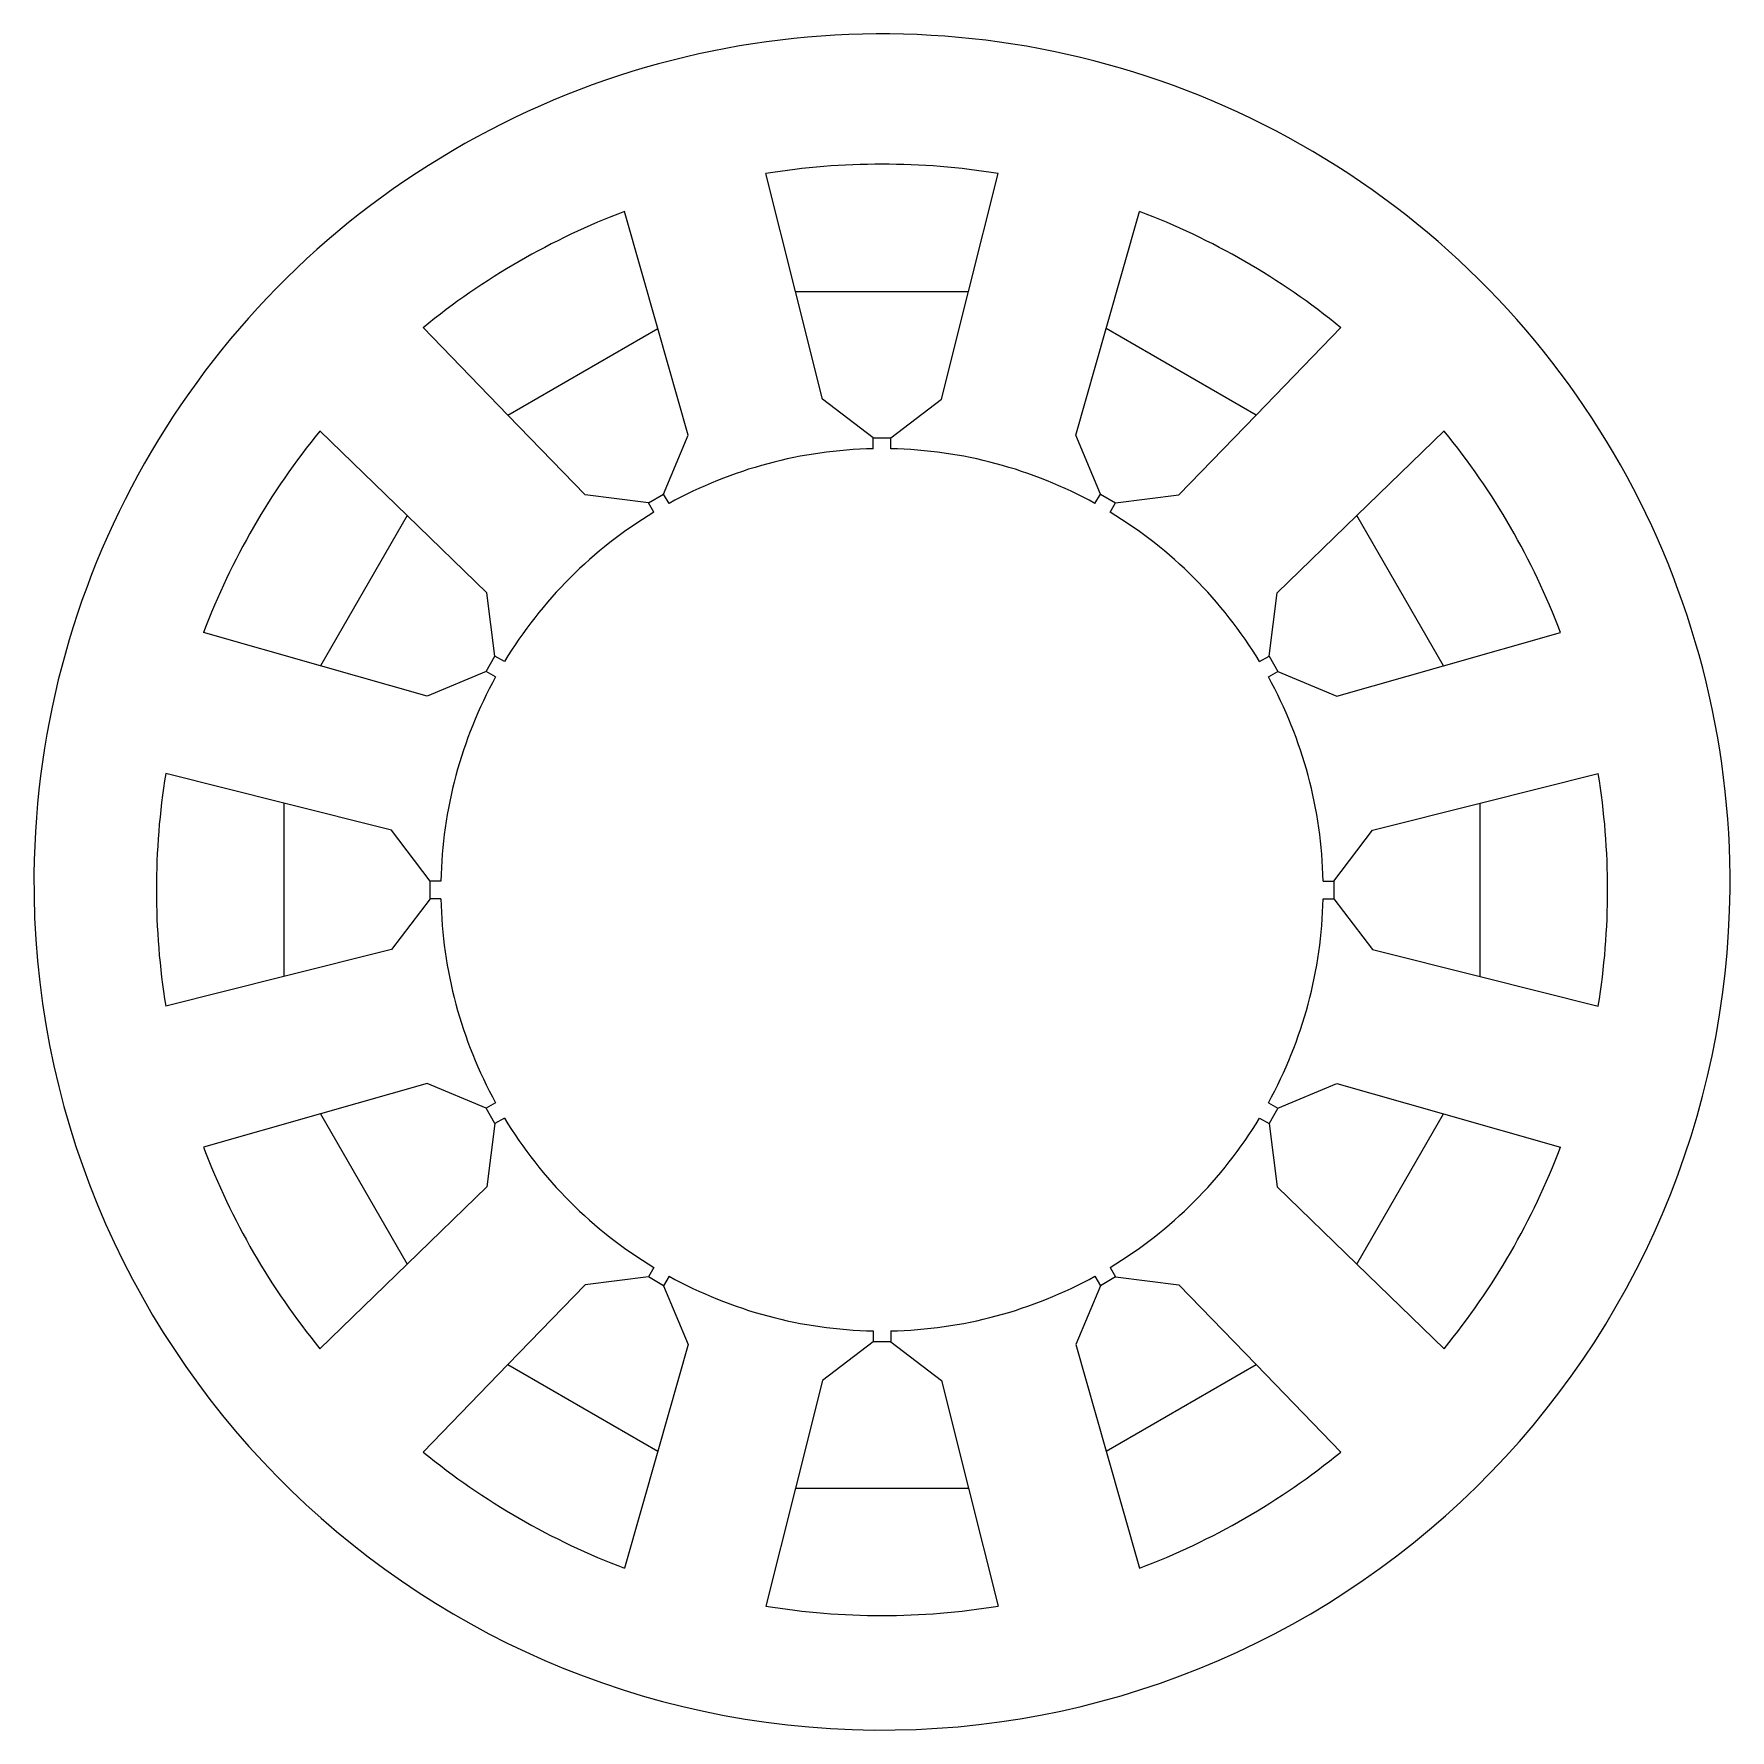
# Model space of a CAD drawing. Extents: x -43.3 to 43.3, y -42.9 to 43.7.
import ezdxf

# ---------------------------------------------------------------- set-up
doc = ezdxf.new("R2010")
doc.units = 0
doc.layers.add('default', color=7, linetype='CONTINUOUS')
doc.layers.add('layer1', color=7, linetype='CONTINUOUS')

msp = doc.modelspace()

# ---------------------------------------------------------------- linework, layer by layer
at = {"layer": 'default'}
for p, q in [((-4.419, 30.512), (4.419, 30.512)), ((-19.083, 24.215), (-11.429, 28.634)), ((19.083, 24.215), (11.429, 28.634)), ((-24.215, 19.083), (-28.634, 11.429)), ((28.634, 11.429), (24.215, 19.083)), ((-30.512, 4.419), (-30.512, -4.419)), ((30.512, -4.419), (30.512, 4.419)), ((-28.634, -11.429), (-24.215, -19.083)), ((24.215, -19.083), (28.634, -11.429)), ((-19.083, -24.215), (-11.429, -28.634)), ((11.429, -28.634), (19.083, -24.215)), ((-4.419, -30.512), (4.419, -30.512))]:
    msp.add_line(p, q, dxfattribs=at)
for centre, radius, start, end in [((0, 0.4), 43.252, 359.47011, 179.47011), ((0, 0), 22.5, 91.14599, 118.85401), ((0, 0), 22.5, 61.14599, 88.85401), ((0, 0), 22.5, 121.14599, 148.85401), ((0, 0), 22.5, 31.14599, 58.85401), ((0, 0), 22.5, 151.14599, 178.85401), ((0, 0), 22.5, 1.14599, 28.85401), ((0, 0.4), 43.252, 179.47011, 269.47011), ((0, 0.4), 43.252, 269.47011, 359.47011), ((0, 0), 22.5, 181.14599, 208.85401), ((0, 0), 22.5, 331.14599, 358.85401), ((0, 0), 22.5, 211.14599, 238.85401), ((0, 0), 22.5, 301.14599, 328.85401), ((0, 0), 22.5, 241.14599, 268.85401), ((0, 0), 22.5, 271.14599, 298.85401)]:
    msp.add_arc(centre, radius, start, end, dxfattribs=at)
at = {"layer": 'layer1'}
for p, q in [((-4.419, 30.512), (-5.93, 36.53)), ((4.419, 30.512), (5.93, 36.53)), ((-11.429, 28.634), (-13.129, 34.601)), ((11.429, 28.634), (13.129, 34.601)), ((-3.04, 25.02), (-4.419, 30.512)), ((3.04, 25.02), (4.419, 30.512)), ((-19.083, 24.215), (-23.401, 28.671)), ((-9.877, 23.188), (-11.429, 28.634)), ((9.877, 23.188), (11.429, 28.634)), ((19.083, 24.215), (23.401, 28.671)), ((-0.45, 23.05), (-3.04, 25.02)), ((0.45, 23.05), (3.04, 25.02)), ((-24.215, 19.083), (-28.671, 23.401)), ((-15.143, 20.148), (-19.083, 24.215)), ((15.143, 20.148), (19.083, 24.215)), ((24.215, 19.083), (28.671, 23.401)), ((-11.135, 20.187), (-9.877, 23.188)), ((-0.45, 22.495), (-0.45, 23.05)), ((-0.45, 23.05), (0.45, 23.05)), ((0.45, 22.495), (0.45, 23.05)), ((11.135, 20.187), (9.877, 23.188)), ((-11.915, 19.737), (-15.143, 20.148)), ((-11.915, 19.737), (-11.135, 20.187)), ((-10.858, 19.707), (-11.135, 20.187)), ((10.858, 19.707), (11.135, 20.187)), ((11.135, 20.187), (11.915, 19.737)), ((11.915, 19.737), (15.143, 20.148)), ((-20.148, 15.143), (-24.215, 19.083)), ((-11.637, 19.257), (-11.915, 19.737)), ((11.637, 19.257), (11.915, 19.737)), ((20.148, 15.143), (24.215, 19.083)), ((-19.737, 11.915), (-20.148, 15.143)), ((19.737, 11.915), (20.148, 15.143)), ((-28.634, 11.429), (-34.601, 13.129)), ((28.634, 11.429), (34.601, 13.129)), ((-23.188, 9.877), (-28.634, 11.429)), ((-20.187, 11.135), (-19.737, 11.915)), ((-19.257, 11.637), (-19.737, 11.915)), ((19.257, 11.637), (19.737, 11.915)), ((19.737, 11.915), (20.187, 11.135)), ((23.188, 9.877), (28.634, 11.429)), ((-20.187, 11.135), (-23.188, 9.877)), ((-19.707, 10.858), (-20.187, 11.135)), ((19.707, 10.858), (20.187, 11.135)), ((20.187, 11.135), (23.188, 9.877)), ((-30.512, 4.419), (-36.53, 5.93)), ((30.512, 4.419), (36.53, 5.93)), ((-25.02, 3.04), (-30.512, 4.419)), ((25.02, 3.04), (30.512, 4.419)), ((-23.05, 0.45), (-25.02, 3.04)), ((23.05, 0.45), (25.02, 3.04)), ((-22.496, 0.45), (-23.05, 0.45)), ((-23.05, -0.45), (-23.05, 0.45)), ((22.495, 0.45), (23.05, 0.45)), ((23.05, 0.45), (23.05, -0.45)), ((-23.05, -0.45), (-25.02, -3.04)), ((-22.496, -0.45), (-23.05, -0.45)), ((22.495, -0.45), (23.05, -0.45)), ((23.05, -0.45), (25.02, -3.04)), ((-25.02, -3.04), (-30.512, -4.419)), ((25.02, -3.04), (30.512, -4.419)), ((-30.512, -4.419), (-36.53, -5.93)), ((30.512, -4.419), (36.53, -5.93)), ((-23.188, -9.877), (-28.634, -11.429)), ((-20.187, -11.135), (-23.188, -9.877)), ((20.187, -11.135), (23.188, -9.877)), ((23.188, -9.877), (28.634, -11.429)), ((-19.707, -10.858), (-20.187, -11.135)), ((-19.737, -11.915), (-20.187, -11.135)), ((19.707, -10.858), (20.187, -11.135)), ((20.187, -11.135), (19.737, -11.915)), ((-28.634, -11.429), (-34.601, -13.129)), ((-19.737, -11.915), (-20.148, -15.143)), ((-19.257, -11.637), (-19.737, -11.915)), ((19.257, -11.637), (19.737, -11.915)), ((19.737, -11.915), (20.148, -15.143)), ((28.634, -11.429), (34.601, -13.129)), ((-20.148, -15.143), (-24.215, -19.083)), ((20.148, -15.143), (24.215, -19.083)), ((-24.215, -19.083), (-28.671, -23.401)), ((-11.915, -19.737), (-15.143, -20.148)), ((-11.637, -19.257), (-11.915, -19.737)), ((-11.135, -20.187), (-11.915, -19.737)), ((-10.858, -19.707), (-11.135, -20.187)), ((10.858, -19.707), (11.135, -20.187)), ((11.915, -19.737), (11.135, -20.187)), ((11.637, -19.257), (11.915, -19.737)), ((11.915, -19.737), (15.143, -20.148)), ((24.215, -19.083), (28.671, -23.401)), ((-15.143, -20.148), (-19.083, -24.215)), ((-11.135, -20.187), (-9.877, -23.188)), ((11.135, -20.187), (9.877, -23.188)), ((15.143, -20.148), (19.083, -24.215)), ((-9.877, -23.188), (-11.429, -28.634)), ((-0.45, -23.05), (-3.04, -25.02)), ((-0.45, -22.496), (-0.45, -23.05)), ((0.45, -23.05), (-0.45, -23.05)), ((0.45, -22.496), (0.45, -23.05)), ((0.45, -23.05), (3.04, -25.02)), ((9.877, -23.188), (11.429, -28.634)), ((-19.083, -24.215), (-23.401, -28.671)), ((19.083, -24.215), (23.401, -28.671)), ((-3.04, -25.02), (-4.419, -30.512)), ((3.04, -25.02), (4.419, -30.512)), ((-11.429, -28.634), (-13.129, -34.601)), ((11.429, -28.634), (13.129, -34.601)), ((-4.419, -30.512), (-5.93, -36.53)), ((4.419, -30.512), (5.93, -36.53))]:
    msp.add_line(p, q, dxfattribs=at)
for centre, start, end in [((0, -0.002), 80.78, 99.22), ((0.001, -0.002), 110.78, 129.22), ((-0.001, -0.002), 50.78, 69.22), ((0.002, -0.001), 140.78, 159.22), ((-0.002, -0.001), 20.78, 39.22), ((0.002, 0), 170.78, 189.22), ((-0.002, 0), 350.78, 9.22), ((0.002, 0.001), 200.78, 219.22), ((-0.002, 0.001), 320.78, 339.22), ((0.001, 0.002), 230.78, 249.22), ((-0.001, 0.002), 290.78, 309.22), ((0, 0.002), 260.78, 279.22)]:
    msp.add_arc(centre, 37.01, start, end, dxfattribs=at)

doc.saveas('drawing.dxf')
